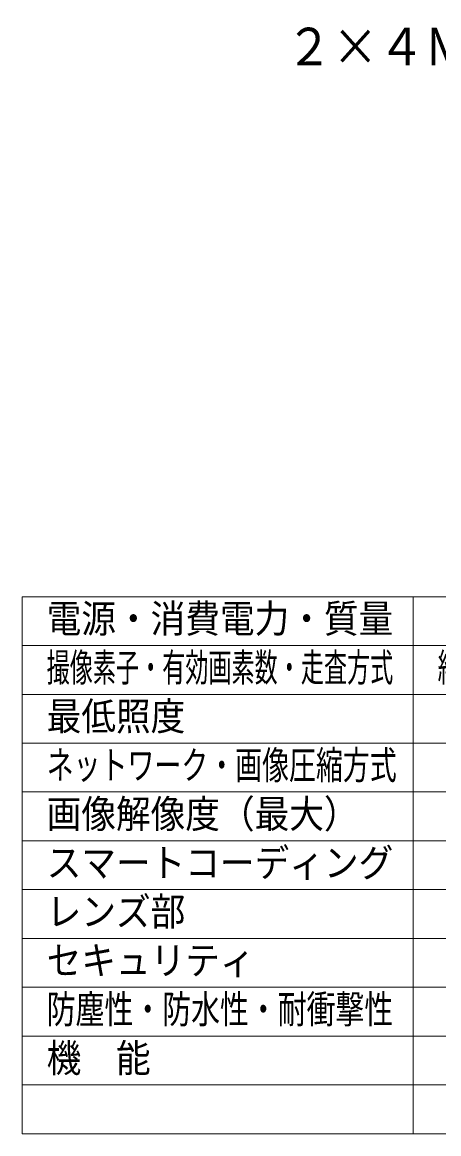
# Model space of a CAD drawing. Units: millimetres on the paper. Extents: x -63 to 65, y -58 to 59.
# Drawn here: x -62.5 to -19.9, y -54.6 to 59.2 of the extents above; entities that cross this region are included whole.
import ezdxf
from ezdxf.enums import TextEntityAlignment as Align

# ---------------------------------------------------------------- set-up
doc = ezdxf.new("R2010")
doc.units = ezdxf.units.MM
doc.layers.add('0-0_MOJI1', color=7, linetype='Continuous')
doc.layers.add('0-5_WAKU', color=4, linetype='Continuous', lineweight=9)
doc.styles.add('ＭＳ ゴシック', font='')
doc.styles.get('ＭＳ ゴシック').set_extended_font_data('MS Gothic')

msp = doc.modelspace()

# ---------------------------------------------------------------- linework, layer by layer
at = {"layer": '0-5_WAKU', "color": 3}
for p, q in [((-62.512, 0.411), (62.488, 0.411)), ((-62.512, -54.589), (-62.512, 0.411)), ((-22.512, -54.589), (-22.512, 0.411)), ((-62.512, -54.589), (62.488, -54.589))]:
    msp.add_line(p, q, dxfattribs=at)
at = {"layer": '0-5_WAKU'}
for p, q in [((-62.512, -4.589), (62.488, -4.589)), ((-62.512, -9.589), (62.488, -9.589)), ((-62.512, -14.589), (62.488, -14.589)), ((-62.512, -19.589), (62.488, -19.589)), ((62.488, -24.589), (-62.512, -24.589)), ((-62.512, -29.589), (62.488, -29.589)), ((-62.512, -34.589), (62.488, -34.589)), ((-62.512, -39.589), (62.488, -39.589)), ((-62.512, -44.589), (62.488, -44.589)), ((-62.512, -49.589), (62.488, -49.589))]:
    msp.add_line(p, q, dxfattribs=at)

# ---------------------------------------------------------------- texts
at = {"layer": '0-0_MOJI1', "style": 'ＭＳ ゴシック'}
for s, height, width, p in [('２×４ＭＰ\u3000屋外マルチセンサーカメラ', 3.849, 0.9, (-35.512, 53.671)), ('電源・消費電力・質量', 2.889, 0.9, (-60.012, -4.144)), ('撮像素子・有効画素数・走査方式', 2.889, 0.6, (-60.012, -9.144)), ('約１／２．７型 ＣＭＯＳセンサー・約５２０万画素・プログレッシブ', 2.886, 0.65, (-20.012, -9.144)), ('最低照度', 2.889, 0.9, (-60.012, -14.144)), ('ネットワーク・画像圧縮方式', 2.886, 0.7, (-60.012, -19.144)), ('画像解像度（最大）', 2.889, 0.9, (-60.012, -24.144)), ('スマートコーディング', 2.889, 0.9, (-60.012, -29.144)), ('レンズ部', 2.889, 0.9, (-60.012, -34.144)), ('セキュリティ', 2.889, 0.9, (-60.012, -39.144)), ('防塵性・防水性・耐衝撃性', 2.889, 0.75, (-60.012, -44.144)), ('機\u3000能', 2.889, 0.9, (-60.012, -49.144))]:
    msp.add_text(s, height=height, dxfattribs=dict(at, width=width)).set_placement(p, align=Align.BOTTOM_LEFT)

doc.saveas('drawing.dxf')
